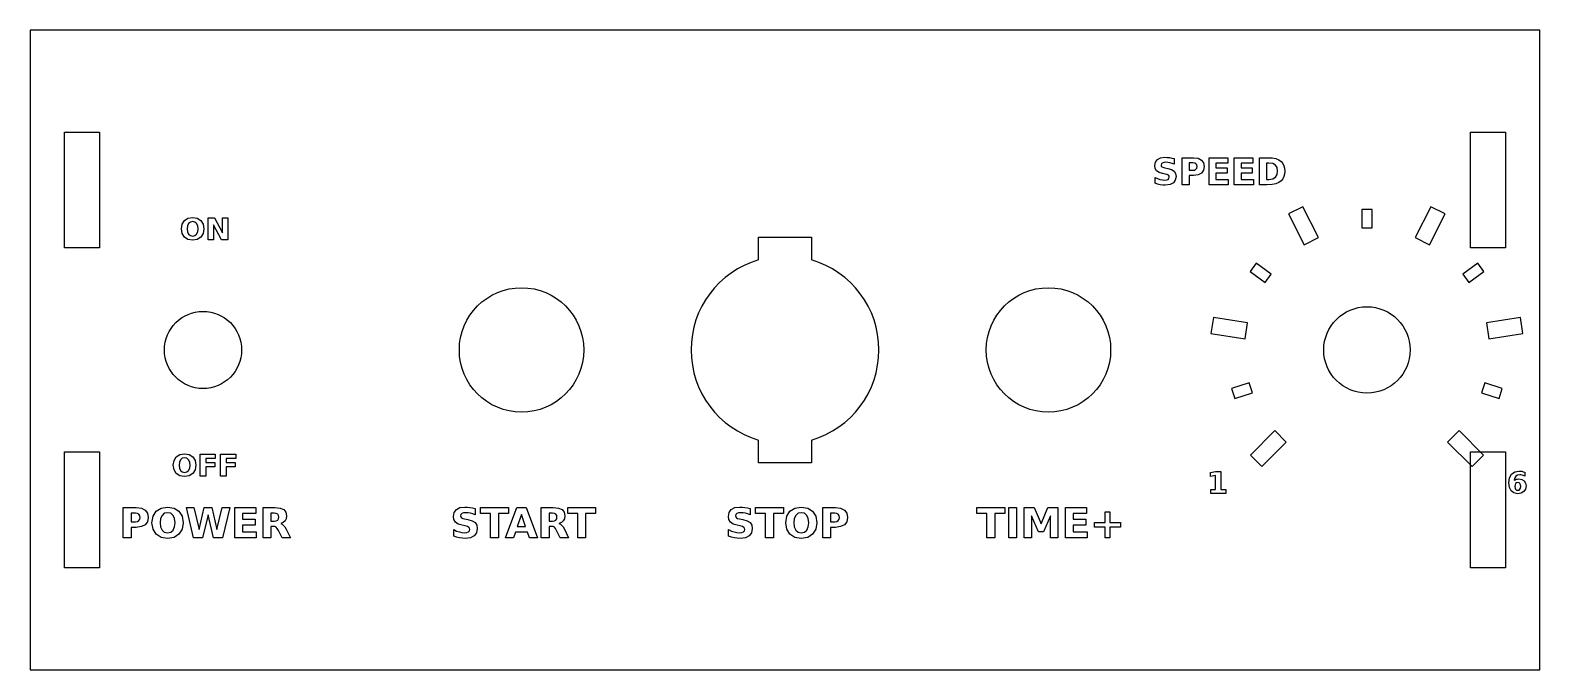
# Model space of a CAD drawing. Header units: millimetres. Extents: x -66 to 66, y 0 to 55.
import ezdxf

# ---------------------------------------------------------------- set-up
doc = ezdxf.new("R2010")
doc.units = ezdxf.units.MM
doc.layers.add('CUT', color=1, linetype='Continuous')
doc.layers.add('ENGRAVE', color=5, linetype='Continuous')

msp = doc.modelspace()

# ---------------------------------------------------------------- linework, layer by layer
at = {"layer": 'CUT'}
for p, q in [((65.5, 55.49, 1.51), (-65.5, 55.49, 1.51)), ((-65.5, 55.49, 1.51), (-65.5, 0, 1.51)), ((65.5, 0, 1.51), (65.5, 55.49, 1.51)), ((-62.52, 36.6, 1.51), (-62.52, 46.65, 1.51)), ((-62.52, 46.65, 1.51), (-59.48, 46.65, 1.51)), ((-59.48, 46.65, 1.51), (-59.48, 36.6, 1.51)), ((59.48, 36.6, 1.51), (59.48, 46.65, 1.51)), ((59.48, 46.65, 1.51), (62.52, 46.65, 1.51)), ((62.52, 46.65, 1.51), (62.52, 36.6, 1.51)), ((-2.3, 35.57, 1.51), (-2.3, 37.55, 1.51)), ((-2.3, 37.55, 1.51), (2.3, 37.55, 1.51)), ((2.3, 37.55, 1.51), (2.3, 35.57, 1.51)), ((-59.48, 36.6, 1.51), (-62.52, 36.6, 1.51)), ((62.52, 36.6, 1.51), (59.48, 36.6, 1.51)), ((-2.3, 17.95, 1.51), (-2.3, 19.93, 1.51)), ((2.3, 19.93, 1.51), (2.3, 17.95, 1.51)), ((-62.52, 8.85, 1.51), (-62.52, 18.9, 1.51)), ((-62.52, 18.9, 1.51), (-59.48, 18.9, 1.51)), ((-59.48, 18.9, 1.51), (-59.48, 8.85, 1.51)), ((59.48, 8.85, 1.51), (59.48, 18.9, 1.51)), ((59.48, 18.9, 1.51), (62.52, 18.9, 1.51)), ((62.52, 18.9, 1.51), (62.52, 8.85, 1.51)), ((2.3, 17.95, 1.51), (-2.3, 17.95, 1.51)), ((-59.48, 8.85, 1.51), (-62.52, 8.85, 1.51)), ((62.52, 8.85, 1.51), (59.48, 8.85, 1.51)), ((-65.5, 0, 1.51), (65.5, 0, 1.51))]:
    msp.add_line(p, q, dxfattribs=at)
for centre, radius in [((-22.86, 27.75, 1.51), 5.4), ((22.86, 27.75, 1.51), 5.4), ((50.5, 27.75, 1.51), 3.75), ((-50.5, 27.75, 1.51), 3.35)]:
    msp.add_circle(centre, radius, dxfattribs=at)
for start, end in [(106.3921, 253.6079), (286.3921, 433.6079)]:
    msp.add_arc((0, 27.75, 1.51), 8.15, start, end, dxfattribs=at)
at = {"layer": 'ENGRAVE'}
for points in [[(33.78, 44.35), (33.78, 43.86), (33.59, 43.94), (33.4, 43.99), (33.22, 44.02), (33.06, 44.03), (32.87, 44.02), (32.74, 43.97), (32.66, 43.9), (32.63, 43.79), (32.65, 43.71), (32.7, 43.64), (32.8, 43.6), (32.96, 43.55), (33.21, 43.5), (33.55, 43.4), (33.77, 43.26), (33.89, 43.07), (33.93, 42.81), (33.87, 42.48), (33.7, 42.24), (33.41, 42.1), (33, 42.05), (32.78, 42.06), (32.56, 42.09), (32.33, 42.14), (32.11, 42.22), (32.11, 42.72), (32.33, 42.62), (32.54, 42.55), (32.75, 42.5), (32.94, 42.49), (33.12, 42.5), (33.25, 42.55), (33.32, 42.63), (33.35, 42.74), (33.33, 42.84), (33.28, 42.91), (33.17, 42.96), (33, 43.01), (32.76, 43.07), (32.46, 43.16), (32.25, 43.3), (32.13, 43.5), (32.09, 43.75), (32.14, 44.05), (32.31, 44.28), (32.59, 44.42), (32.96, 44.47), (33.16, 44.46), (33.36, 44.44), (33.56, 44.4), (33.78, 44.35)], [(34.46, 44.43), (35.46, 44.43), (35.85, 44.38), (36.14, 44.23), (36.32, 43.99), (36.38, 43.67), (36.32, 43.34), (36.14, 43.1), (35.85, 42.95), (35.46, 42.9), (35.06, 42.9), (35.06, 42.09), (34.46, 42.09), (34.46, 44.43)], [(35.06, 43.99), (35.06, 43.34), (35.39, 43.34), (35.55, 43.36), (35.66, 43.43), (35.73, 43.53), (35.76, 43.67), (35.73, 43.8), (35.66, 43.91), (35.55, 43.97), (35.39, 43.99), (35.06, 43.99)], [(36.8, 44.43), (38.43, 44.43), (38.43, 43.97), (37.4, 43.97), (37.4, 43.54), (38.37, 43.54), (38.37, 43.08), (37.4, 43.08), (37.4, 42.55), (38.46, 42.55), (38.46, 42.09), (36.8, 42.09), (36.8, 44.43)], [(38.99, 44.43), (40.61, 44.43), (40.61, 43.97), (39.59, 43.97), (39.59, 43.54), (40.55, 43.54), (40.55, 43.08), (39.59, 43.08), (39.59, 42.55), (40.65, 42.55), (40.65, 42.09), (38.99, 42.09), (38.99, 44.43)], [(41.18, 44.43), (41.81, 44.43), (42.27, 44.41), (42.6, 44.35), (42.84, 44.25), (43.05, 44.09), (43.19, 43.92), (43.29, 43.73), (43.35, 43.51), (43.37, 43.26), (43.35, 43.01), (43.29, 42.79), (43.19, 42.6), (43.05, 42.43), (42.84, 42.27), (42.6, 42.17), (42.27, 42.11), (41.81, 42.09), (41.18, 42.09), (41.18, 44.43)], [(41.78, 43.97), (41.78, 42.55), (41.99, 42.55), (42.32, 42.6), (42.56, 42.73), (42.7, 42.96), (42.75, 43.26), (42.7, 43.57), (42.56, 43.79), (42.32, 43.93), (41.99, 43.97), (41.78, 43.97)], [(46.31, 37.51), (44.95, 40.18), (43.7, 39.55), (45.06, 36.87)], [(50.95, 38.35), (50.95, 39.95), (50.05, 39.95), (50.05, 38.35)], [(55.94, 36.87), (57.3, 39.55), (56.05, 40.18), (54.69, 37.51)], [(-51.4, 39.24), (-51, 39.18), (-50.69, 38.98), (-50.49, 38.67), (-50.43, 38.26), (-50.49, 37.85), (-50.69, 37.54), (-51, 37.34), (-51.4, 37.27), (-51.81, 37.34), (-52.12, 37.54), (-52.31, 37.85), (-52.38, 38.26), (-52.31, 38.67), (-52.12, 38.98), (-51.81, 39.18), (-51.4, 39.24)], [(-51.4, 38.89), (-51.6, 38.85), (-51.75, 38.72), (-51.84, 38.52), (-51.87, 38.26), (-51.84, 37.99), (-51.75, 37.79), (-51.6, 37.67), (-51.4, 37.63), (-51.21, 37.67), (-51.06, 37.79), (-50.96, 37.99), (-50.93, 38.26), (-50.96, 38.52), (-51.06, 38.72), (-51.21, 38.85), (-51.4, 38.89)], [(-50.06, 39.21), (-49.51, 39.21), (-48.82, 37.91), (-48.82, 39.21), (-48.36, 39.21), (-48.36, 37.31), (-48.91, 37.31), (-49.6, 38.61), (-49.6, 37.31), (-50.06, 37.31), (-50.06, 39.21)], [(42.19, 34.34), (40.89, 35.28), (40.37, 34.55), (41.66, 33.61)], [(59.34, 33.61), (60.63, 34.55), (60.11, 35.28), (58.81, 34.34)], [(40.14, 30.1), (37.18, 30.57), (36.96, 29.18), (39.92, 28.71)], [(61.08, 28.71), (64.04, 29.18), (63.82, 30.57), (60.86, 30.1)], [(40.28, 24.9), (38.76, 24.4), (39.04, 23.55), (40.56, 24.04)], [(60.44, 24.04), (61.96, 23.55), (62.24, 24.4), (60.72, 24.9)], [(42.51, 20.75), (40.39, 18.63), (41.38, 17.64), (43.5, 19.76)], [(57.5, 19.76), (59.62, 17.64), (60.61, 18.63), (58.49, 20.75)], [(-52.1, 18.74), (-51.7, 18.68), (-51.39, 18.48), (-51.19, 18.17), (-51.13, 17.76), (-51.19, 17.35), (-51.39, 17.04), (-51.7, 16.84), (-52.1, 16.77), (-52.51, 16.84), (-52.82, 17.04), (-53.01, 17.35), (-53.08, 17.76), (-53.01, 18.17), (-52.82, 18.48), (-52.51, 18.68), (-52.1, 18.74)], [(-52.1, 18.39), (-52.3, 18.35), (-52.45, 18.22), (-52.54, 18.02), (-52.57, 17.76), (-52.54, 17.49), (-52.45, 17.29), (-52.3, 17.17), (-52.1, 17.13), (-51.9, 17.17), (-51.75, 17.29), (-51.66, 17.49), (-51.63, 17.76), (-51.66, 18.02), (-51.75, 18.22), (-51.9, 18.35), (-52.1, 18.39)], [(-50.76, 18.71), (-49.44, 18.71), (-49.44, 18.34), (-50.27, 18.34), (-50.27, 17.98), (-49.49, 17.98), (-49.49, 17.61), (-50.27, 17.61), (-50.27, 16.81), (-50.76, 16.81), (-50.76, 18.71)], [(-48.98, 18.71), (-47.66, 18.71), (-47.66, 18.34), (-48.49, 18.34), (-48.49, 17.98), (-47.71, 17.98), (-47.71, 17.61), (-48.49, 17.61), (-48.49, 16.81), (-48.98, 16.81), (-48.98, 18.71)], [(36.94, 15.65), (37.37, 15.65), (37.37, 16.87), (36.92, 16.78), (36.92, 17.12), (37.37, 17.21), (37.83, 17.21), (37.83, 15.65), (38.26, 15.65), (38.26, 15.31), (36.94, 15.31), (36.94, 15.65)], [(64.19, 17.16), (64.19, 16.81), (64.07, 16.86), (63.96, 16.89), (63.86, 16.91), (63.76, 16.92), (63.56, 16.89), (63.42, 16.8), (63.32, 16.65), (63.27, 16.44), (63.36, 16.49), (63.45, 16.53), (63.56, 16.55), (63.67, 16.56), (63.93, 16.52), (64.14, 16.39), (64.27, 16.19), (64.32, 15.95), (64.27, 15.67), (64.12, 15.46), (63.88, 15.32), (63.58, 15.27), (63.25, 15.34), (63.01, 15.52), (62.86, 15.83), (62.81, 16.23), (62.87, 16.65), (63.04, 16.97), (63.32, 17.17), (63.69, 17.24), (63.82, 17.23), (63.95, 17.22), (64.07, 17.19), (64.19, 17.16)], [(63.59, 16.25), (63.47, 16.23), (63.39, 16.16), (63.35, 16.06), (63.33, 15.91), (63.35, 15.77), (63.39, 15.66), (63.47, 15.6), (63.59, 15.58), (63.7, 15.6), (63.78, 15.66), (63.83, 15.77), (63.84, 15.91), (63.83, 16.06), (63.78, 16.16), (63.7, 16.23), (63.59, 16.25)], [(-57.42, 14.08), (-56.3, 14.08), (-55.85, 14.02), (-55.53, 13.85), (-55.33, 13.58), (-55.26, 13.22), (-55.33, 12.85), (-55.53, 12.58), (-55.85, 12.42), (-56.3, 12.36), (-56.74, 12.36), (-56.74, 11.45), (-57.42, 11.45), (-57.42, 14.08)], [(-56.74, 13.58), (-56.74, 12.85), (-56.37, 12.85), (-56.19, 12.88), (-56.06, 12.95), (-55.98, 13.06), (-55.96, 13.22), (-55.98, 13.37), (-56.06, 13.49), (-56.19, 13.56), (-56.37, 13.58), (-56.74, 13.58)], [(-53.58, 14.12), (-53.02, 14.03), (-52.59, 13.76), (-52.32, 13.33), (-52.23, 12.76), (-52.32, 12.19), (-52.59, 11.76), (-53.02, 11.49), (-53.58, 11.4), (-54.14, 11.49), (-54.57, 11.76), (-54.84, 12.19), (-54.93, 12.76), (-54.84, 13.33), (-54.57, 13.76), (-54.14, 14.03), (-53.58, 14.12)], [(-53.58, 13.63), (-53.86, 13.58), (-54.06, 13.4), (-54.19, 13.13), (-54.23, 12.76), (-54.19, 12.39), (-54.06, 12.12), (-53.86, 11.95), (-53.58, 11.89), (-53.31, 11.95), (-53.1, 12.12), (-52.97, 12.39), (-52.93, 12.76), (-52.97, 13.13), (-53.1, 13.4), (-53.31, 13.58), (-53.58, 13.63)], [(-51.94, 14.08), (-51.29, 14.08), (-50.84, 12.17), (-50.39, 14.08), (-49.74, 14.08), (-49.29, 12.17), (-48.83, 14.08), (-48.19, 14.08), (-48.81, 11.45), (-49.59, 11.45), (-50.07, 13.45), (-50.54, 11.45), (-51.32, 11.45), (-51.94, 14.08)], [(-47.75, 14.08), (-45.92, 14.08), (-45.92, 13.56), (-47.07, 13.56), (-47.07, 13.08), (-45.99, 13.08), (-45.99, 12.56), (-47.07, 12.56), (-47.07, 11.96), (-45.88, 11.96), (-45.88, 11.45), (-47.75, 11.45), (-47.75, 14.08)], [(-44.61, 12.44), (-44.61, 11.45), (-45.29, 11.45), (-45.29, 14.08), (-44.26, 14.08), (-43.81, 14.03), (-43.5, 13.9), (-43.31, 13.68), (-43.25, 13.35), (-43.29, 13.11), (-43.38, 12.92), (-43.54, 12.78), (-43.76, 12.68), (-43.63, 12.63), (-43.51, 12.53), (-43.4, 12.39), (-43.29, 12.2), (-42.92, 11.45), (-43.64, 11.45), (-43.96, 12.1), (-44.06, 12.27), (-44.16, 12.37), (-44.27, 12.43), (-44.42, 12.44), (-44.61, 12.44)], [(-44.33, 12.91), (-44.15, 12.93), (-44.02, 12.99), (-43.95, 13.1), (-43.93, 13.25), (-43.95, 13.4), (-44.02, 13.51), (-44.15, 13.57), (-44.33, 13.58), (-44.61, 13.58), (-44.61, 12.91), (-44.33, 12.91)], [(-26.88, 13.99), (-26.88, 13.44), (-27.09, 13.52), (-27.3, 13.58), (-27.5, 13.62), (-27.69, 13.63), (-27.9, 13.62), (-28.04, 13.57), (-28.13, 13.48), (-28.16, 13.36), (-28.14, 13.26), (-28.08, 13.19), (-27.97, 13.14), (-27.8, 13.09), (-27.51, 13.03), (-27.14, 12.92), (-26.89, 12.77), (-26.75, 12.55), (-26.7, 12.26), (-26.77, 11.88), (-26.96, 11.61), (-27.29, 11.45), (-27.75, 11.4), (-28, 11.41), (-28.25, 11.45), (-28.5, 11.51), (-28.75, 11.59), (-28.75, 12.16), (-28.5, 12.04), (-28.26, 11.96), (-28.03, 11.91), (-27.81, 11.89), (-27.62, 11.91), (-27.47, 11.96), (-27.38, 12.05), (-27.35, 12.18), (-27.37, 12.28), (-27.43, 12.36), (-27.55, 12.43), (-27.75, 12.48), (-28.02, 12.54), (-28.36, 12.65), (-28.59, 12.81), (-28.73, 13.03), (-28.77, 13.31), (-28.71, 13.66), (-28.52, 13.91), (-28.21, 14.07), (-27.79, 14.12), (-27.57, 14.11), (-27.35, 14.09), (-27.12, 14.05), (-26.88, 13.99)], [(-26.42, 14.08), (-24, 14.08), (-24, 13.56), (-24.87, 13.56), (-24.87, 11.45), (-25.55, 11.45), (-25.55, 13.56), (-26.42, 13.56), (-26.42, 14.08)], [(-22.34, 11.93), (-23.4, 11.93), (-23.56, 11.45), (-24.25, 11.45), (-23.27, 14.08), (-22.47, 14.08), (-21.49, 11.45), (-22.17, 11.45), (-22.34, 11.93)], [(-23.23, 12.42), (-22.51, 12.42), (-22.87, 13.46), (-23.23, 12.42)], [(-20.47, 12.44), (-20.47, 11.45), (-21.15, 11.45), (-21.15, 14.08), (-20.11, 14.08), (-19.66, 14.03), (-19.35, 13.9), (-19.17, 13.68), (-19.11, 13.35), (-19.14, 13.11), (-19.24, 12.92), (-19.39, 12.78), (-19.62, 12.68), (-19.48, 12.63), (-19.37, 12.53), (-19.26, 12.39), (-19.14, 12.2), (-18.78, 11.45), (-19.5, 11.45), (-19.82, 12.1), (-19.91, 12.27), (-20.01, 12.37), (-20.13, 12.43), (-20.28, 12.44), (-20.47, 12.44)], [(-20.18, 12.91), (-20, 12.93), (-19.88, 12.99), (-19.81, 13.1), (-19.79, 13.25), (-19.81, 13.4), (-19.88, 13.51), (-20, 13.57), (-20.18, 13.58), (-20.47, 13.58), (-20.47, 12.91), (-20.18, 12.91)], [(-18.85, 14.08), (-16.43, 14.08), (-16.43, 13.56), (-17.3, 13.56), (-17.3, 11.45), (-17.98, 11.45), (-17.98, 13.56), (-18.85, 13.56), (-18.85, 14.08)], [(-3.01, 13.99), (-3.01, 13.44), (-3.23, 13.52), (-3.44, 13.58), (-3.64, 13.62), (-3.82, 13.63), (-4.04, 13.62), (-4.18, 13.57), (-4.27, 13.48), (-4.3, 13.36), (-4.28, 13.26), (-4.22, 13.19), (-4.11, 13.14), (-3.94, 13.09), (-3.65, 13.03), (-3.27, 12.92), (-3.03, 12.77), (-2.89, 12.55), (-2.84, 12.26), (-2.91, 11.88), (-3.1, 11.61), (-3.42, 11.45), (-3.89, 11.4), (-4.14, 11.41), (-4.39, 11.45), (-4.64, 11.51), (-4.89, 11.59), (-4.89, 12.16), (-4.64, 12.04), (-4.4, 11.96), (-4.17, 11.91), (-3.95, 11.89), (-3.76, 11.91), (-3.61, 11.96), (-3.52, 12.05), (-3.49, 12.18), (-3.51, 12.28), (-3.57, 12.36), (-3.69, 12.43), (-3.89, 12.48), (-4.15, 12.54), (-4.5, 12.65), (-4.73, 12.81), (-4.87, 13.03), (-4.91, 13.31), (-4.85, 13.66), (-4.66, 13.91), (-4.35, 14.07), (-3.93, 14.12), (-3.71, 14.11), (-3.49, 14.09), (-3.25, 14.05), (-3.01, 13.99)], [(-2.56, 14.08), (-0.14, 14.08), (-0.14, 13.56), (-1.01, 13.56), (-1.01, 11.45), (-1.69, 11.45), (-1.69, 13.56), (-2.56, 13.56), (-2.56, 14.08)], [(1.41, 14.12), (1.97, 14.03), (2.4, 13.76), (2.67, 13.33), (2.76, 12.76), (2.67, 12.19), (2.4, 11.76), (1.97, 11.49), (1.41, 11.4), (0.84, 11.49), (0.42, 11.76), (0.15, 12.19), (0.06, 12.76), (0.15, 13.33), (0.42, 13.76), (0.84, 14.03), (1.41, 14.12)], [(1.41, 13.63), (1.13, 13.58), (0.93, 13.4), (0.8, 13.13), (0.76, 12.76), (0.8, 12.39), (0.93, 12.12), (1.13, 11.95), (1.41, 11.89), (1.68, 11.95), (1.89, 12.12), (2.02, 12.39), (2.06, 12.76), (2.02, 13.13), (1.89, 13.4), (1.68, 13.58), (1.41, 13.63)], [(3.27, 14.08), (4.39, 14.08), (4.83, 14.02), (5.16, 13.85), (5.36, 13.58), (5.43, 13.22), (5.36, 12.85), (5.16, 12.58), (4.83, 12.42), (4.39, 12.36), (3.95, 12.36), (3.95, 11.45), (3.27, 11.45), (3.27, 14.08)], [(3.95, 13.58), (3.95, 12.85), (4.32, 12.85), (4.49, 12.88), (4.62, 12.95), (4.7, 13.06), (4.73, 13.22), (4.7, 13.37), (4.62, 13.49), (4.49, 13.56), (4.32, 13.58), (3.95, 13.58)], [(16.65, 14.08), (19.07, 14.08), (19.07, 13.56), (18.2, 13.56), (18.2, 11.45), (17.52, 11.45), (17.52, 13.56), (16.65, 13.56), (16.65, 14.08)], [(19.42, 14.08), (20.1, 14.08), (20.1, 11.45), (19.42, 11.45), (19.42, 14.08)], [(20.76, 14.08), (21.62, 14.08), (22.22, 12.67), (22.82, 14.08), (23.68, 14.08), (23.68, 11.45), (23.04, 11.45), (23.04, 13.37), (22.43, 11.96), (22, 11.96), (21.4, 13.37), (21.4, 11.45), (20.76, 11.45), (20.76, 14.08)], [(24.34, 14.08), (26.17, 14.08), (26.17, 13.56), (25.02, 13.56), (25.02, 13.08), (26.1, 13.08), (26.1, 12.56), (25.02, 12.56), (25.02, 11.96), (26.21, 11.96), (26.21, 11.45), (24.34, 11.45), (24.34, 14.08)], [(28.19, 13.71), (28.19, 12.79), (29.1, 12.79), (29.1, 12.37), (28.19, 12.37), (28.19, 11.45), (27.77, 11.45), (27.77, 12.37), (26.85, 12.37), (26.85, 12.79), (27.77, 12.79), (27.77, 13.71), (28.19, 13.71)]]:
    msp.add_lwpolyline(points, close=True, dxfattribs=at)

doc.saveas('drawing.dxf')
